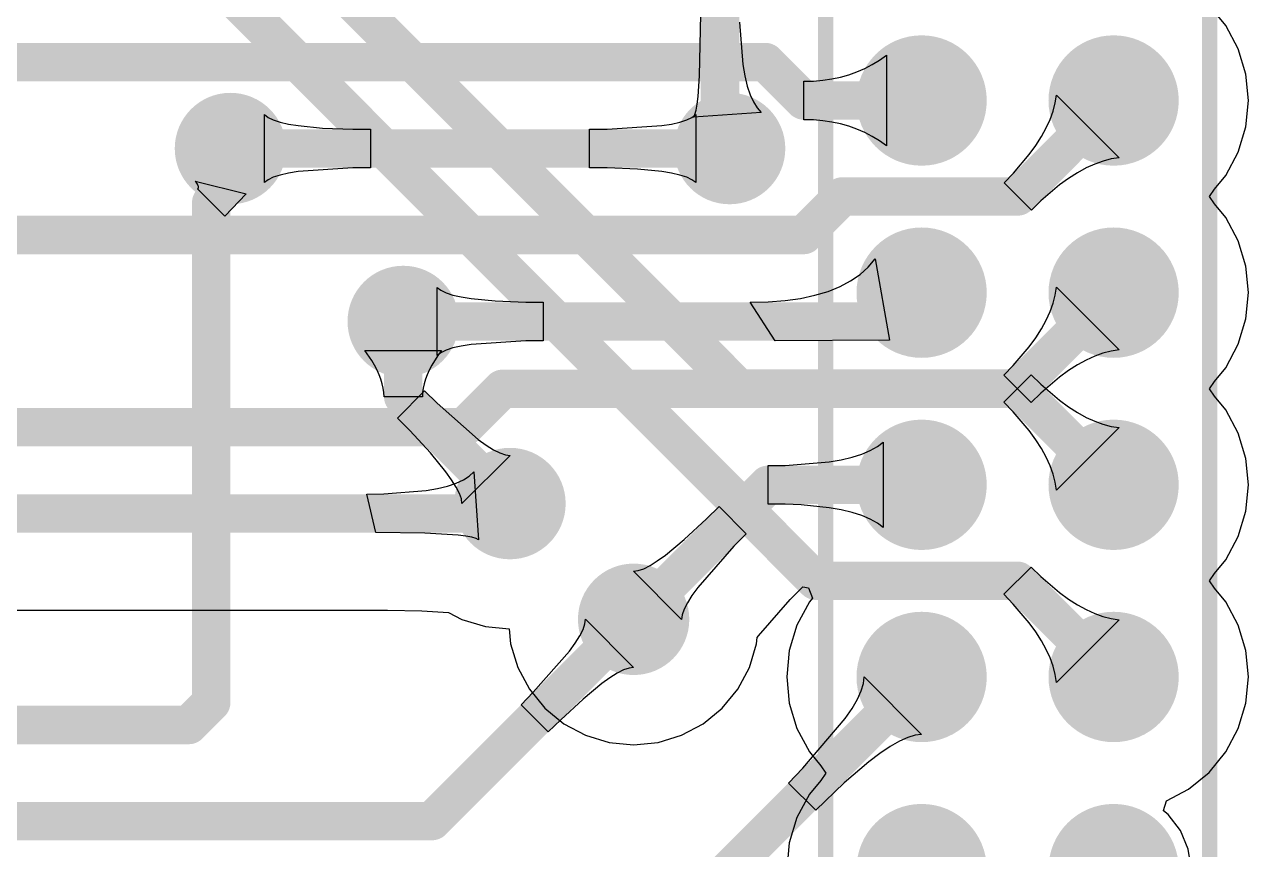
# Model space of a CAD drawing. Header units: millimetres. Extents: x 0 to 190, y 0 to 100.
# Drawn here: x 152.72 to 168.92, y 64.78 to 75.68 of the extents above; entities that cross this region are included whole.
import ezdxf

# ---------------------------------------------------------------- set-up
doc = ezdxf.new("R2010")
doc.units = ezdxf.units.MM
for name, color, linetype in [('BottomLayer', 5, 'Continuous'), ('BottomOverlay', 54, 'Continuous'), ('BottomSolder', 6, 'Continuous'), ('MultiLayer', 9, 'Continuous'), ('PadHoleLayer', 156, 'Continuous'), ('TopLayer', 1, 'Continuous'), ('TopSolder', 216, 'Continuous'), ('ViaHoleLayer', 16, 'Continuous')]:
    doc.layers.add(name, color=color, linetype=linetype)

# ---------------------------------------------------------------- blocks, each defined once
blk = doc.blocks.new('JP10_C2T_B_23')
at = {"layer": 'BottomLayer'}
h = blk.add_hatch(color=5, dxfattribs=at)
edge = h.paths.add_edge_path()
edge.add_arc((-8.889999999999999, 1.27), 0.7599984799999999, 0, 360)
h = blk.add_hatch(color=5, dxfattribs=at)
edge = h.paths.add_edge_path()
edge.add_arc((-6.35, 1.27), 0.7599984799999999, 0, 360)
h = blk.add_hatch(color=5, dxfattribs=at)
edge = h.paths.add_edge_path()
edge.add_arc((-3.81, 1.27), 0.7599984799999999, 0, 360)
h = blk.add_hatch(color=5, dxfattribs=at)
edge = h.paths.add_edge_path()
edge.add_arc((-1.27, 1.27), 0.7599984799999999, 0, 360)
h = blk.add_hatch(color=5, dxfattribs=at)
edge = h.paths.add_edge_path()
edge.add_arc((1.27, 1.27), 0.7599984799999999, 0, 360)
h = blk.add_hatch(color=5, dxfattribs=at)
edge = h.paths.add_edge_path()
edge.add_arc((-8.889999999999999, -1.27), 0.7599984799999999, 0, 360)
h = blk.add_hatch(color=5, dxfattribs=at)
edge = h.paths.add_edge_path()
edge.add_arc((-6.35, -1.27), 0.7599984799999999, 0, 360)
h = blk.add_hatch(color=5, dxfattribs=at)
edge = h.paths.add_edge_path()
edge.add_arc((-3.81, -1.27), 0.7599984799999999, 0, 360)
h = blk.add_hatch(color=5, dxfattribs=at)
edge = h.paths.add_edge_path()
edge.add_arc((-1.27, -1.27), 0.7599984799999999, 0, 360)
h = blk.add_hatch(color=5, dxfattribs=at)
edge = h.paths.add_edge_path()
edge.add_arc((1.27, -1.27), 0.7599984799999999, 0, 360)
at = {"layer": 'BottomSolder'}
h = blk.add_hatch(color=6, dxfattribs=at)
edge = h.paths.add_edge_path()
edge.add_arc((-8.889999999999999, 1.27), 0.8615984799999999, 0, 360)
h = blk.add_hatch(color=6, dxfattribs=at)
edge = h.paths.add_edge_path()
edge.add_arc((-6.35, 1.27), 0.8615984799999999, 0, 360)
h = blk.add_hatch(color=6, dxfattribs=at)
edge = h.paths.add_edge_path()
edge.add_arc((-3.81, 1.27), 0.8615984799999999, 0, 360)
h = blk.add_hatch(color=6, dxfattribs=at)
edge = h.paths.add_edge_path()
edge.add_arc((-1.27, 1.27), 0.8615984799999999, 0, 360)
h = blk.add_hatch(color=6, dxfattribs=at)
edge = h.paths.add_edge_path()
edge.add_arc((1.27, 1.27), 0.8615984799999999, 0, 360)
h = blk.add_hatch(color=6, dxfattribs=at)
edge = h.paths.add_edge_path()
edge.add_arc((-8.889999999999999, -1.27), 0.8615984799999999, 0, 360)
h = blk.add_hatch(color=6, dxfattribs=at)
edge = h.paths.add_edge_path()
edge.add_arc((-6.35, -1.27), 0.8615984799999999, 0, 360)
h = blk.add_hatch(color=6, dxfattribs=at)
edge = h.paths.add_edge_path()
edge.add_arc((-3.81, -1.27), 0.8615984799999999, 0, 360)
h = blk.add_hatch(color=6, dxfattribs=at)
edge = h.paths.add_edge_path()
edge.add_arc((-1.27, -1.27), 0.8615984799999999, 0, 360)
h = blk.add_hatch(color=6, dxfattribs=at)
edge = h.paths.add_edge_path()
edge.add_arc((1.27, -1.27), 0.8615984799999999, 0, 360)
at = {"layer": 'MultiLayer'}
h = blk.add_hatch(color=9, dxfattribs=at)
edge = h.paths.add_edge_path()
edge.add_arc((-8.889999999999999, 1.27), 0.7599984799999999, 0, 360)
h = blk.add_hatch(color=9, dxfattribs=at)
edge = h.paths.add_edge_path()
edge.add_arc((-6.35, 1.27), 0.7599984799999999, 0, 360)
h = blk.add_hatch(color=9, dxfattribs=at)
edge = h.paths.add_edge_path()
edge.add_arc((-3.81, 1.27), 0.7599984799999999, 0, 360)
h = blk.add_hatch(color=9, dxfattribs=at)
edge = h.paths.add_edge_path()
edge.add_arc((-1.27, 1.27), 0.7599984799999999, 0, 360)
h = blk.add_hatch(color=9, dxfattribs=at)
edge = h.paths.add_edge_path()
edge.add_arc((1.27, 1.27), 0.7599984799999999, 0, 360)
h = blk.add_hatch(color=9, dxfattribs=at)
edge = h.paths.add_edge_path()
edge.add_arc((-8.889999999999999, -1.27), 0.7599984799999999, 0, 360)
h = blk.add_hatch(color=9, dxfattribs=at)
edge = h.paths.add_edge_path()
edge.add_arc((-6.35, -1.27), 0.7599984799999999, 0, 360)
h = blk.add_hatch(color=9, dxfattribs=at)
edge = h.paths.add_edge_path()
edge.add_arc((-3.81, -1.27), 0.7599984799999999, 0, 360)
h = blk.add_hatch(color=9, dxfattribs=at)
edge = h.paths.add_edge_path()
edge.add_arc((-1.27, -1.27), 0.7599984799999999, 0, 360)
h = blk.add_hatch(color=9, dxfattribs=at)
edge = h.paths.add_edge_path()
edge.add_arc((1.27, -1.27), 0.7599984799999999, 0, 360)
at = {"layer": 'PadHoleLayer'}
h = blk.add_hatch(color=156, dxfattribs=at)
edge = h.paths.add_edge_path()
edge.add_arc((-8.889999999999999, 1.27), 0.50999898, 0, 360)
h = blk.add_hatch(color=156, dxfattribs=at)
edge = h.paths.add_edge_path()
edge.add_arc((-6.35, 1.27), 0.50999898, 0, 360)
h = blk.add_hatch(color=156, dxfattribs=at)
edge = h.paths.add_edge_path()
edge.add_arc((-3.81, 1.27), 0.50999898, 0, 360)
h = blk.add_hatch(color=156, dxfattribs=at)
edge = h.paths.add_edge_path()
edge.add_arc((-1.27, 1.27), 0.50999898, 0, 360)
h = blk.add_hatch(color=156, dxfattribs=at)
edge = h.paths.add_edge_path()
edge.add_arc((1.27, 1.27), 0.50999898, 0, 360)
h = blk.add_hatch(color=156, dxfattribs=at)
edge = h.paths.add_edge_path()
edge.add_arc((-8.889999999999999, -1.27), 0.50999898, 0, 360)
h = blk.add_hatch(color=156, dxfattribs=at)
edge = h.paths.add_edge_path()
edge.add_arc((-6.35, -1.27), 0.50999898, 0, 360)
h = blk.add_hatch(color=156, dxfattribs=at)
edge = h.paths.add_edge_path()
edge.add_arc((-3.81, -1.27), 0.50999898, 0, 360)
h = blk.add_hatch(color=156, dxfattribs=at)
edge = h.paths.add_edge_path()
edge.add_arc((-1.27, -1.27), 0.50999898, 0, 360)
h = blk.add_hatch(color=156, dxfattribs=at)
edge = h.paths.add_edge_path()
edge.add_arc((1.27, -1.27), 0.50999898, 0, 360)
at = {"layer": 'TopLayer'}
h = blk.add_hatch(color=1, dxfattribs=at)
edge = h.paths.add_edge_path()
edge.add_arc((-8.889999999999999, 1.27), 0.7599984799999999, 0, 360)
h = blk.add_hatch(color=1, dxfattribs=at)
edge = h.paths.add_edge_path()
edge.add_arc((-6.35, 1.27), 0.7599984799999999, 0, 360)
h = blk.add_hatch(color=1, dxfattribs=at)
edge = h.paths.add_edge_path()
edge.add_arc((-3.81, 1.27), 0.7599984799999999, 0, 360)
h = blk.add_hatch(color=1, dxfattribs=at)
edge = h.paths.add_edge_path()
edge.add_arc((-1.27, 1.27), 0.7599984799999999, 0, 360)
h = blk.add_hatch(color=1, dxfattribs=at)
edge = h.paths.add_edge_path()
edge.add_arc((1.27, 1.27), 0.7599984799999999, 0, 360)
h = blk.add_hatch(color=1, dxfattribs=at)
edge = h.paths.add_edge_path()
edge.add_arc((-8.889999999999999, -1.27), 0.7599984799999999, 0, 360)
h = blk.add_hatch(color=1, dxfattribs=at)
edge = h.paths.add_edge_path()
edge.add_arc((-6.35, -1.27), 0.7599984799999999, 0, 360)
h = blk.add_hatch(color=1, dxfattribs=at)
edge = h.paths.add_edge_path()
edge.add_arc((-3.81, -1.27), 0.7599984799999999, 0, 360)
h = blk.add_hatch(color=1, dxfattribs=at)
edge = h.paths.add_edge_path()
edge.add_arc((-1.27, -1.27), 0.7599984799999999, 0, 360)
h = blk.add_hatch(color=1, dxfattribs=at)
edge = h.paths.add_edge_path()
edge.add_arc((1.27, -1.27), 0.7599984799999999, 0, 360)
at = {"layer": 'TopSolder'}
h = blk.add_hatch(color=216, dxfattribs=at)
edge = h.paths.add_edge_path()
edge.add_arc((-8.889999999999999, 1.27), 0.8615984799999999, 0, 360)
h = blk.add_hatch(color=216, dxfattribs=at)
edge = h.paths.add_edge_path()
edge.add_arc((-6.35, 1.27), 0.8615984799999999, 0, 360)
h = blk.add_hatch(color=216, dxfattribs=at)
edge = h.paths.add_edge_path()
edge.add_arc((-3.81, 1.27), 0.8615984799999999, 0, 360)
h = blk.add_hatch(color=216, dxfattribs=at)
edge = h.paths.add_edge_path()
edge.add_arc((-1.27, 1.27), 0.8615984799999999, 0, 360)
h = blk.add_hatch(color=216, dxfattribs=at)
edge = h.paths.add_edge_path()
edge.add_arc((1.27, 1.27), 0.8615984799999999, 0, 360)
h = blk.add_hatch(color=216, dxfattribs=at)
edge = h.paths.add_edge_path()
edge.add_arc((-8.889999999999999, -1.27), 0.8615984799999999, 0, 360)
h = blk.add_hatch(color=216, dxfattribs=at)
edge = h.paths.add_edge_path()
edge.add_arc((-6.35, -1.27), 0.8615984799999999, 0, 360)
h = blk.add_hatch(color=216, dxfattribs=at)
edge = h.paths.add_edge_path()
edge.add_arc((-3.81, -1.27), 0.8615984799999999, 0, 360)
h = blk.add_hatch(color=216, dxfattribs=at)
edge = h.paths.add_edge_path()
edge.add_arc((-1.27, -1.27), 0.8615984799999999, 0, 360)
h = blk.add_hatch(color=216, dxfattribs=at)
edge = h.paths.add_edge_path()
edge.add_arc((1.27, -1.27), 0.8615984799999999, 0, 360)
at = {"layer": 'BottomOverlay', "const_width": 0.1999996}
for points in [[(-12.94985472, 2.54), (12.95017984, 2.54)], [(-12.94985472, -2.54), (12.95017984, -2.54)]]:
    blk.add_lwpolyline(points, dxfattribs=at)

msp = doc.modelspace()

# ---------------------------------------------------------------- hatches: boundary and pattern name
at = {"layer": 'BottomLayer'}
h = msp.add_hatch(color=5, dxfattribs=at)
edge = h.paths.add_edge_path()
edge.add_arc((155.448, 74.041), 0.635, 0, 360)
h = msp.add_hatch(color=5, dxfattribs=at)
edge = h.paths.add_edge_path()
edge.add_arc((162.052, 74.041), 0.635, 0, 360)
h = msp.add_hatch(color=5, dxfattribs=at)
edge = h.paths.add_edge_path()
edge.add_arc((157.734, 71.755), 0.635, 0, 360)
h = msp.add_hatch(color=5, dxfattribs=at)
edge = h.paths.add_edge_path()
edge.add_arc((159.14630096, 69.34808075999999), 0.635, 0, 360)
h = msp.add_hatch(color=5, dxfattribs=at)
edge = h.paths.add_edge_path()
edge.add_arc((160.782, 67.818), 0.635, 0, 360)
at = {"layer": 'BottomSolder'}
h = msp.add_hatch(color=6, dxfattribs=at)
edge = h.paths.add_edge_path()
edge.add_arc((155.448, 74.041), 0.7366, 0, 360)
h = msp.add_hatch(color=6, dxfattribs=at)
edge = h.paths.add_edge_path()
edge.add_arc((162.052, 74.041), 0.7366, 0, 360)
h = msp.add_hatch(color=6, dxfattribs=at)
edge = h.paths.add_edge_path()
edge.add_arc((157.734, 71.755), 0.7366, 0, 360)
h = msp.add_hatch(color=6, dxfattribs=at)
edge = h.paths.add_edge_path()
edge.add_arc((159.14630096, 69.34808075999999), 0.7366, 0, 360)
h = msp.add_hatch(color=6, dxfattribs=at)
edge = h.paths.add_edge_path()
edge.add_arc((160.782, 67.818), 0.7366, 0, 360)
at = {"layer": 'TopLayer'}
h = msp.add_hatch(color=1, dxfattribs=at)
edge = h.paths.add_edge_path()
edge.add_arc((155.448, 74.041), 0.635, 0, 360)
h = msp.add_hatch(color=1, dxfattribs=at)
edge = h.paths.add_edge_path()
edge.add_arc((162.052, 74.041), 0.635, 0, 360)
h = msp.add_hatch(color=1, dxfattribs=at)
edge = h.paths.add_edge_path()
edge.add_arc((157.734, 71.755), 0.635, 0, 360)
h = msp.add_hatch(color=1, dxfattribs=at)
edge = h.paths.add_edge_path()
edge.add_arc((159.14630096, 69.34808075999999), 0.635, 0, 360)
h = msp.add_hatch(color=1, dxfattribs=at)
edge = h.paths.add_edge_path()
edge.add_arc((160.782, 67.818), 0.635, 0, 360)
at = {"layer": 'TopSolder'}
h = msp.add_hatch(color=216, dxfattribs=at)
edge = h.paths.add_edge_path()
edge.add_arc((155.448, 74.041), 0.7366, 0, 360)
h = msp.add_hatch(color=216, dxfattribs=at)
edge = h.paths.add_edge_path()
edge.add_arc((162.052, 74.041), 0.7366, 0, 360)
h = msp.add_hatch(color=216, dxfattribs=at)
edge = h.paths.add_edge_path()
edge.add_arc((157.734, 71.755), 0.7366, 0, 360)
h = msp.add_hatch(color=216, dxfattribs=at)
edge = h.paths.add_edge_path()
edge.add_arc((159.14630096, 69.34808075999999), 0.7366, 0, 360)
h = msp.add_hatch(color=216, dxfattribs=at)
edge = h.paths.add_edge_path()
edge.add_arc((160.782, 67.818), 0.7366, 0, 360)
at = {"layer": 'ViaHoleLayer'}
h = msp.add_hatch(color=16, dxfattribs=at)
edge = h.paths.add_edge_path()
edge.add_arc((155.448, 74.041), 0.3556, 0, 360)
h = msp.add_hatch(color=16, dxfattribs=at)
edge = h.paths.add_edge_path()
edge.add_arc((162.052, 74.041), 0.3556, 0, 360)
h = msp.add_hatch(color=16, dxfattribs=at)
edge = h.paths.add_edge_path()
edge.add_arc((157.734, 71.755), 0.3556, 0, 360)
h = msp.add_hatch(color=16, dxfattribs=at)
edge = h.paths.add_edge_path()
edge.add_arc((159.14630096, 69.34808075999999), 0.3556, 0, 360)
h = msp.add_hatch(color=16, dxfattribs=at)
edge = h.paths.add_edge_path()
edge.add_arc((160.782, 67.818), 0.3556, 0, 360)

# ---------------------------------------------------------------- linework, layer by layer
at = {"layer": 'BottomLayer'}
for p, q in [((161.65526978, 75.00195566000001), (161.671, 75.81899999999999)), ((168.61583244, 75.66746613999999), (168.46651854, 75.84940634)), ((162.18192354, 75.71053692), (162.22577918, 75.15077172)), ((168.78074702, 75.35893234), (168.61583244, 75.66746613999999)), ((168.8823013, 75.02415525999999), (168.78074702, 75.35893234)), ((162.22577918, 75.15077172), (162.25209104, 75.00022592)), ((161.6356051, 74.72965495999999), (161.65526978, 75.00195566000001)), ((162.25209104, 75.00022592), (162.28424998, 74.86770142)), ((168.9165913, 74.67599999999999), (168.8823013, 75.02415525999999)), ((162.28424998, 74.86770142), (162.32225854, 74.75319822)), ((161.62282128, 74.62756219999999), (161.6356051, 74.72965495999999)), ((162.32225854, 74.75319822), (162.36611164, 74.65671886)), ((162.36611164, 74.65671886), (162.41581436, 74.5782608)), ((168.8823013, 74.32784474), (168.9165913, 74.67599999999999)), ((162.47136162, 74.51782404), (161.57267914, 74.45750412)), ((161.57267914, 74.45750412), (161.5913583, 74.49148677999999)), ((161.5913583, 74.49148677999999), (161.60807404, 74.54817196)), ((161.60807404, 74.54817196), (161.62282128, 74.62756219999999)), ((162.41581436, 74.5782608), (162.47136162, 74.51782404)), ((168.78074702, 73.99306766), (168.8823013, 74.32784474)), ((168.61583244, 73.68453386), (168.78074702, 73.99306766)), ((168.46651854, 73.50259365999999), (168.61583244, 73.68453386)), ((154.99261102, 73.59739916), (154.98027424, 73.61151394)), ((154.98027424, 73.61151394), (155.65573136, 73.44094023999999)), ((155.0029666, 73.58408448), (154.99261102, 73.59739916)), ((155.0113359, 73.57157244), (155.0029666, 73.58408448)), ((155.017724, 73.5598605), (155.0113359, 73.57157244)), ((155.02212836, 73.54894866), (155.017724, 73.5598605)), ((155.0199084, 73.51331499999999), (155.023439, 73.52102135999999)), ((155.02454644, 73.53883945999999), (155.02212836, 73.54894866)), ((155.023439, 73.52102135999999), (155.02498332, 73.52953036)), ((155.02498332, 73.52953036), (155.02454644, 73.53883945999999)), ((155.01439406, 73.50641128), (155.0199084, 73.51331499999999)), ((155.37360594, 73.1471994), (155.01439406, 73.50641128)), ((155.65573136, 73.44094023999999), (155.37360594, 73.1471994)), ((168.39951842, 73.406), (168.46651854, 73.50259365999999)), ((168.46651854, 73.30940634), (168.39951842, 73.406)), ((168.61583244, 73.12746614), (168.46651854, 73.30940634)), ((168.78074702, 72.81893234), (168.61583244, 73.12746614)), ((168.8823013, 72.48415526), (168.78074702, 72.81893234)), ((168.9165913, 72.136), (168.8823013, 72.48415526)), ((168.8823013, 71.78784474), (168.9165913, 72.136)), ((168.78074702, 71.45306766), (168.8823013, 71.78784474)), ((168.61583244, 71.14453386), (168.78074702, 71.45306766)), ((157.31779306, 71.24093701999999), (157.22655118, 71.37326594)), ((157.22655118, 71.37326594), (158.24144882, 71.37326594)), ((158.19329296, 71.30649188), (158.11219076, 71.17660136)), ((158.24144882, 71.37326594), (158.19329296, 71.30649188)), ((157.35580924, 71.17660136), (157.31779306, 71.24093701999999)), ((157.38875812, 71.11348489999999), (157.35580924, 71.17660136)), ((157.41663716, 71.05158764000001), (157.38875812, 71.11348489999999)), ((158.07924188, 71.11348489999999), (158.05136284, 71.05158764000001)), ((158.11219076, 71.17660136), (158.07924188, 71.11348489999999)), ((168.46651854, 70.96259366), (168.61583244, 71.14453386)), ((157.4394489, 70.99090958), (157.41663716, 71.05158764000001)), ((157.4571908, 70.93144818), (157.4394489, 70.99090958)), ((157.46986286, 70.87320851999999), (157.4571908, 70.93144818)), ((158.0108092, 70.93144818), (157.99813714, 70.87320851999999)), ((158.0285511, 70.99090958), (158.0108092, 70.93144818)), ((158.05136284, 71.05158764000001), (158.0285511, 70.99090958)), ((165.68039508, 70.68839304), (166.03960696, 71.04760492)), ((166.03960696, 71.04760492), (166.1675112, 70.92438952)), ((168.39951842, 70.866), (168.46651854, 70.96259366)), ((157.47746508, 70.81618551999999), (157.46986286, 70.87320851999999)), ((157.48, 70.76038172), (157.47746508, 70.81618551999999)), ((157.65714214, 70.4780277), (158.01635402, 70.83723957999999)), ((157.99053492, 70.81618551999999), (157.988, 70.76038172)), ((157.99813714, 70.87320851999999), (157.99053492, 70.81618551999999)), ((158.01635402, 70.83723957999999), (158.18137528, 70.67497929999999)), ((166.1675112, 70.92438952), (166.4156565, 70.71376764)), ((168.46651854, 70.76940633999999), (168.39951842, 70.866)), ((168.61583244, 70.58746614), (168.46651854, 70.76940633999999)), ((157.988, 70.76038172), (157.48, 70.76038172)), ((158.18137528, 70.67497929999999), (158.72593096, 70.19670492)), ((165.80361048, 70.5604888), (165.68039508, 70.68839304)), ((166.4156565, 70.71376764), (166.53589502, 70.62636369999998)), ((166.53589502, 70.62636369999998), (166.6535783, 70.55089522)), ((157.81940242, 70.31300644), (157.65714214, 70.4780277)), ((166.01423236, 70.3123435), (165.80361048, 70.5604888)), ((166.6535783, 70.55089522), (166.76870634, 70.48736473999999)), ((166.76870634, 70.48736473999999), (166.8812766, 70.43577226)), ((168.78074702, 70.27893234), (168.61583244, 70.58746614)), ((158.09269118, 70.01762221999999), (157.81940242, 70.31300644)), ((166.1016363, 70.19210498), (166.01423236, 70.3123435)), ((167.2036534, 70.3526152), (166.3753848, 69.52434659999999)), ((166.8812766, 70.43577226), (166.99129162, 70.39611524)), ((166.99129162, 70.39611524), (167.09874886, 70.36839622)), ((167.09874886, 70.36839622), (167.2036534, 70.3526152)), ((168.8823013, 69.94415526), (168.78074702, 70.27893234)), ((158.72593096, 70.19670492), (158.83319008, 70.11982927999999)), ((158.83319008, 70.11982927999999), (158.92889474, 70.06002752)), ((166.17710478, 70.0744217), (166.1016363, 70.19210498)), ((158.2976768, 69.76845076), (158.09269118, 70.01762221999999)), ((159.1466972, 69.98308075999999), (158.51130096, 69.34768452)), ((158.92889474, 70.06002752), (159.01304748, 70.01730218)), ((159.01304748, 70.01730218), (159.0856483, 69.99165325999999)), ((159.0856483, 69.99165325999999), (159.1466972, 69.98308075999999)), ((166.24063526, 69.95929366), (166.17710478, 70.0744217)), ((166.29222774, 69.8467234), (166.24063526, 69.95929366)), ((166.33188476, 69.73670838), (166.29222774, 69.8467234)), ((168.9165913, 69.596), (168.8823013, 69.94415526)), ((158.37455244, 69.66119164), (158.2976768, 69.76845076)), ((158.4343542, 69.56548697999999), (158.37455244, 69.66119164)), ((166.35960378, 69.62925114), (166.33188476, 69.73670838)), ((158.47707954, 69.48133424), (158.4343542, 69.56548697999999)), ((158.50272846, 69.40873341999999), (158.47707954, 69.48133424)), ((166.3753848, 69.52434659999999), (166.35960378, 69.62925114)), ((168.8823013, 69.24784473999999), (168.9165913, 69.596)), ((158.51130096, 69.34768452), (158.50272846, 69.40873341999999)), ((168.78074702, 68.91306766), (168.8823013, 69.24784473999999)), ((168.61583244, 68.60453385999999), (168.78074702, 68.91306766)), ((165.68039508, 68.14839303999999), (166.03960696, 68.50760491999999)), ((166.03960696, 68.50760491999999), (166.1675112, 68.38438952)), ((168.46651854, 68.42259366), (168.61583244, 68.60453385999999)), ((166.1675112, 68.38438952), (166.4156565, 68.17376764)), ((168.39951842, 68.326), (168.46651854, 68.42259366)), ((166.4156565, 68.17376764), (166.53589502, 68.0863637)), ((168.46651854, 68.22940634), (168.39951842, 68.326)), ((168.61583244, 68.04746614), (168.46651854, 68.22940634)), ((165.80361048, 68.0204888), (165.68039508, 68.14839303999999)), ((166.01423236, 67.77234349999999), (165.80361048, 68.0204888)), ((166.53589502, 68.0863637), (166.6535783, 68.01089522)), ((168.78074702, 67.73893233999999), (168.61583244, 68.04746614)), ((166.6535783, 68.01089522), (166.76870634, 67.94736474)), ((166.76870634, 67.94736474), (166.8812766, 67.89577226)), ((166.8812766, 67.89577226), (166.99129162, 67.85611524)), ((166.99129162, 67.85611524), (167.09874886, 67.82839622)), ((160.11277858, 67.68474652), (160.1384275, 67.75734734)), ((160.1384275, 67.75734734), (160.147, 67.81839624)), ((160.147, 67.81839624), (160.78239624, 67.18299999999999)), ((166.1016363, 67.65210498), (166.01423236, 67.77234349999999)), ((167.2036534, 67.8126152), (166.3753848, 66.9843466)), ((167.09874886, 67.82839622), (167.2036534, 67.8126152)), ((168.8823013, 67.40415526), (168.78074702, 67.73893233999999)), ((160.01025148, 67.50488911999999), (160.07005324, 67.60059378)), ((160.07005324, 67.60059378), (160.11277858, 67.68474652)), ((166.17710478, 67.5344217), (166.1016363, 67.65210498)), ((166.24063526, 67.41929366), (166.17710478, 67.5344217)), ((159.45510146, 66.85307432), (159.93337584, 67.39762999999999)), ((159.93337584, 67.39762999999999), (160.01025148, 67.50488911999999)), ((166.29222774, 67.3067234), (166.24063526, 67.41929366)), ((168.9165913, 67.056), (168.8823013, 67.40415526)), ((166.33188476, 67.19670838), (166.29222774, 67.3067234)), ((160.46888912, 67.04625148), (160.36163, 66.96937584)), ((160.56459378, 67.10605324), (160.46888912, 67.04625148)), ((160.64874652, 67.14877858), (160.56459378, 67.10605324)), ((160.72134734, 67.1744275), (160.64874652, 67.14877858)), ((160.78239624, 67.18299999999999), (160.72134734, 67.1744275)), ((163.82194566, 66.97018102), (163.83199898, 67.05647498)), ((163.83199898, 67.05647498), (164.59247498, 66.29599898)), ((166.35960378, 67.08925114), (166.33188476, 67.19670838)), ((166.3753848, 66.9843466), (166.35960378, 67.08925114)), ((168.8823013, 66.70784474), (168.9165913, 67.056)), ((160.36163, 66.96937584), (160.11245854, 66.76439022)), ((163.79188476, 66.87190333999999), (163.82194566, 66.97018102)), ((159.29284118, 66.68805306), (159.45510146, 66.85307432)), ((160.11245854, 66.76439022), (159.81707432, 66.49110146)), ((163.67173514, 66.63939936), (163.74181374, 66.76164194)), ((163.74181374, 66.76164194), (163.79188476, 66.87190333999999)), ((159.65205306, 66.32884118), (159.29284118, 66.68805306)), ((163.58164896, 66.50517305999999), (163.67173514, 66.63939936)), ((168.78074702, 66.37306765999999), (168.8823013, 66.70784474)), ((159.81707432, 66.49110146), (159.65205306, 66.32884118)), ((163.02122082, 65.84844335999999), (163.58164896, 66.50517305999999)), ((164.40790334, 66.25588476), (164.29764194, 66.20581374)), ((164.50618102, 66.28594566), (164.40790334, 66.25588476)), ((164.59247498, 66.29599898), (164.50618102, 66.28594566)), ((168.61583244, 66.06453386), (168.78074702, 66.37306765999999)), ((164.17539936, 66.13573514), (164.04117306, 66.04564896)), ((164.29764194, 66.20581374), (164.17539936, 66.13573514)), ((163.89496558, 65.93555266), (163.56659946, 65.65533986)), ((164.04117306, 66.04564896), (163.89496558, 65.93555266)), ((168.3938974, 65.7941026), (168.61583244, 66.06453386)), ((162.8310942, 65.65430354), (163.02122082, 65.84844335999999)), ((168.12346614, 65.57216756), (168.3938974, 65.7941026)), ((163.19030354, 65.29509420000001), (162.8310942, 65.65430354)), ((163.56659946, 65.65533986), (163.19030354, 65.29509420000001)), ((167.832532, 65.41666113999999), (168.12346614, 65.57216756)), ((167.79303246, 65.28688746), (167.79366492, 65.2903698)), ((167.85519134, 65.23919134), (167.79303246, 65.28688746)), ((167.79366492, 65.2903698), (167.832532, 65.41666113999999)), ((168.01772594, 65.02737312), (167.85519134, 65.23919134)), ((168.11989998, 64.7807061), (168.01772594, 65.02737312)), ((168.13802796, 64.643), (168.11989998, 64.7807061))]:
    msp.add_line(p, q, dxfattribs=at)
at = {"layer": 'BottomLayer', "const_width": 0.508}
for points in [[(148.97100254, 84.074), (162.17700356, 70.86799898)], [(148.7290015, 82.79200104), (163.19300356, 68.32799897999999)], [(161.925, 74.16799999999999), (161.925, 77.089)], [(161.925, 74.16799999999999), (162.052, 74.041)], [(155.448, 73.58080534), (155.448, 74.041)], [(155.194, 73.32680533999999), (155.448, 73.58080534)], [(155.194, 66.71858132), (155.194, 73.32680533999999)], [(157.734, 70.76038172), (157.734, 71.755)], [(162.17700356, 70.86799898), (165.86000102, 70.86799898)], [(165.86000102, 70.86799898), (167.132, 69.596)], [(157.734, 70.76038172), (159.14630096, 69.34808075999999)], [(163.19300356, 68.32799897999999), (165.86000102, 68.32799897999999)], [(165.86000102, 68.32799897999999), (167.132, 67.056)], [(158.115, 65.151), (160.782, 67.818)], [(161.29, 63.75399999999999), (164.592, 67.056)], [(154.89641868, 66.421), (155.194, 66.71858132)], [(127.68073778, 66.421), (154.89641868, 66.421)], [(127.889, 65.151), (158.115, 65.151)]]:
    msp.add_lwpolyline(points, dxfattribs=at)
at = {"layer": 'BottomLayer', "const_width": 0.254}
for points in [[(161.798, 74.16799999999999, 1), (162.052, 74.16799999999999, 1)], [(161.798, 74.16799999999999, 1), (162.052, 74.16799999999999, 1)], [(155.321, 74.041, 1), (155.575, 74.041, 1)], [(161.925, 74.041, 1), (162.179, 74.041, 1)], [(155.321, 73.58080534, 1), (155.575, 73.58080534, 1)], [(155.321, 73.58080534, 1), (155.575, 73.58080534, 1)], [(155.067, 73.32680533999999, 1), (155.321, 73.32680533999999, 1)], [(155.067, 73.32680533999999, 1), (155.321, 73.32680533999999, 1)], [(157.607, 71.755, 1), (157.861, 71.755, 1)], [(162.05000356, 70.86799898, 1), (162.30400356, 70.86799898, 1)], [(162.05000356, 70.86799898, 1), (162.30400356, 70.86799898, 1)], [(165.73300102, 70.86799898, 1), (165.98700102, 70.86799898, 1)], [(165.73300102, 70.86799898, 1), (165.98700102, 70.86799898, 1)], [(157.607, 70.76038172, 1), (157.861, 70.76038172, 1)], [(157.607, 70.76038172, 1), (157.861, 70.76038172, 1)], [(167.005, 69.596, 1), (167.259, 69.596, 1)], [(159.01930096, 69.34808075999999, 1), (159.27330096, 69.34808075999999, 1)], [(163.06600356, 68.32799897999999, 1), (163.32000356, 68.32799897999999, 1)], [(163.06600356, 68.32799897999999, 1), (163.32000356, 68.32799897999999, 1)], [(165.73300102, 68.32799897999999, 1), (165.98700102, 68.32799897999999, 1)], [(165.73300102, 68.32799897999999, 1), (165.98700102, 68.32799897999999, 1)], [(160.655, 67.818, 1), (160.909, 67.818, 1)], [(164.465, 67.056, 1), (164.719, 67.056, 1)], [(167.005, 67.056, 1), (167.259, 67.056, 1)], [(155.067, 66.71858132, 1), (155.321, 66.71858132, 1)], [(155.067, 66.71858132, 1), (155.321, 66.71858132, 1)], [(154.76941868, 66.421, 1), (155.02341868, 66.421, 1)], [(154.76941868, 66.421, 1), (155.02341868, 66.421, 1)], [(157.988, 65.151, 1), (158.242, 65.151, 1)], [(157.988, 65.151, 1), (158.242, 65.151, 1)]]:
    msp.add_lwpolyline(points, format="xyb", close=True, dxfattribs=at)
at = {"layer": 'TopLayer'}
for p, q in [((168.61583244, 75.66746613999999), (168.46651854, 75.84940634)), ((168.78074702, 75.35893234), (168.61583244, 75.66746613999999)), ((168.8823013, 75.02415525999999), (168.78074702, 75.35893234)), ((163.8402235, 75.09978122), (163.9395248, 75.15175724)), ((163.9395248, 75.15175724), (164.03483576, 75.21065983999999)), ((164.03483576, 75.21065983999999), (164.12616146, 75.2764941)), ((164.12616146, 75.2764941), (164.12616146, 74.0755059)), ((163.40313776, 74.96118358), (163.51839026, 74.98543803999999)), ((163.51839026, 74.98543803999999), (163.6296575, 75.01662415999999)), ((163.6296575, 75.01662415999999), (163.7369344, 75.05473685999999)), ((163.7369344, 75.05473685999999), (163.8402235, 75.09978122)), ((168.9165913, 74.67599999999999), (168.8823013, 75.02415525999999)), ((163.03344584, 74.93), (163.16066428, 74.93346455999999)), ((163.03344584, 74.422), (163.03344584, 74.93)), ((163.16066428, 74.93346455999999), (163.28389492, 74.94386078)), ((163.28389492, 74.94386078), (163.40313776, 74.96118358)), ((166.35960378, 74.64323399999999), (166.3754483, 74.74831379999999)), ((166.3754483, 74.74831379999999), (167.2043138, 73.9194483)), ((168.8823013, 74.32784474), (168.9165913, 74.67599999999999)), ((155.89673418, 73.59170702), (155.89673418, 74.49029297999999)), ((155.89673418, 74.49029297999999), (155.94596192, 74.45318612)), ((161.55403808, 74.45318612), (161.60326582, 74.49029297999999)), ((161.60326582, 74.49029297999999), (161.60326582, 73.59170702)), ((166.29240554, 74.42574649999999), (166.33192286, 74.53571072)), ((166.33192286, 74.53571072), (166.35960378, 74.64323399999999)), ((155.94596192, 74.45318612), (156.015436, 74.41998577999999)), ((156.015436, 74.41998577999999), (156.10515134, 74.39069196)), ((156.10515134, 74.39069196), (156.21511048, 74.36530465999999)), ((156.21511048, 74.36530465999999), (156.34531342, 74.34382387999999)), ((156.34531342, 74.34382387999999), (156.66645324, 74.3125768)), ((160.43143428, 74.29695326), (161.15468658, 74.34382387999999)), ((161.15468658, 74.34382387999999), (161.28488952, 74.36530465999999)), ((161.28488952, 74.36530465999999), (161.39484866, 74.39069196)), ((161.39484866, 74.39069196), (161.484564, 74.41998577999999)), ((161.484564, 74.41998577999999), (161.55403808, 74.45318612)), ((163.16066428, 74.41853544), (163.03344584, 74.422)), ((163.28389492, 74.40813922), (163.16066428, 74.41853544)), ((163.40313776, 74.39081642), (163.28389492, 74.40813922)), ((163.51839026, 74.36656196), (163.40313776, 74.39081642)), ((163.6296575, 74.33537584), (163.51839026, 74.36656196)), ((163.7369344, 74.29726314), (163.6296575, 74.33537584)), ((166.24105436, 74.31334134000001), (166.29240554, 74.42574649999999)), ((168.78074702, 73.99306766), (168.8823013, 74.32784474)), ((156.66645324, 74.3125768), (157.06856572, 74.29695326)), ((157.06856572, 74.29695326), (157.29998766, 74.29499999999999)), ((157.29998766, 74.29499999999999), (157.29998766, 73.78699999999999)), ((160.20001234, 74.29499999999999), (160.43143428, 74.29695326)), ((160.20001234, 73.78699999999999), (160.20001234, 74.29499999999999)), ((163.8402235, 74.25221877999999), (163.7369344, 74.29726314)), ((163.9395248, 74.20024276), (163.8402235, 74.25221877999999)), ((164.03483576, 74.14134016), (163.9395248, 74.20024276)), ((166.1028428, 74.08119803999999), (166.17786678, 74.19849015999999)), ((166.17786678, 74.19849015999999), (166.24105436, 74.31334134000001)), ((164.12616146, 74.0755059), (164.03483576, 74.14134016)), ((166.01598496, 73.96146243999999), (166.1028428, 74.08119803999999)), ((165.80676008, 73.71466588), (166.01598496, 73.96146243999999)), ((166.99171072, 73.87592285999999), (166.8817465, 73.83640554)), ((167.099234, 73.90360378), (166.99171072, 73.87592285999999)), ((167.2043138, 73.9194483), (167.099234, 73.90360378)), ((168.61583244, 73.68453386), (168.78074702, 73.99306766)), ((156.10515134, 73.69130804), (156.015436, 73.66201421999999)), ((156.21511048, 73.71669534), (156.10515134, 73.69130804)), ((156.34531342, 73.73817612), (156.21511048, 73.71669534)), ((157.06856572, 73.78504674), (156.34531342, 73.73817612)), ((157.29998766, 73.78699999999999), (157.06856572, 73.78504674)), ((160.43143428, 73.78504674), (160.20001234, 73.78699999999999)), ((160.83354676, 73.76942319999999), (160.43143428, 73.78504674)), ((161.15468658, 73.73817612), (160.83354676, 73.76942319999999)), ((161.28488952, 73.71669534), (161.15468658, 73.73817612)), ((161.39484866, 73.69130804), (161.28488952, 73.71669534)), ((161.484564, 73.66201421999999), (161.39484866, 73.69130804)), ((165.68439304, 73.58760492), (165.80676008, 73.71466588)), ((166.65449016, 73.72186677999998), (166.53719804, 73.64684279999999)), ((166.76934134, 73.78505435999999), (166.65449016, 73.72186677999998)), ((166.8817465, 73.83640554), (166.76934134, 73.78505435999999)), ((168.46651854, 73.50259365999999), (168.61583244, 73.68453386)), ((155.94596192, 73.62881388), (155.89673418, 73.59170702)), ((156.015436, 73.66201421999999), (155.94596192, 73.62881388)), ((161.55403808, 73.62881388), (161.484564, 73.66201421999999)), ((161.60326582, 73.59170702), (161.55403808, 73.62881388)), ((166.04360492, 73.22839304), (165.68439304, 73.58760492)), ((166.41746244, 73.55998496), (166.17066588, 73.35076008)), ((166.53719804, 73.64684279999999), (166.41746244, 73.55998496)), ((168.39951842, 73.406), (168.46651854, 73.50259365999999)), ((168.46651854, 73.30940634), (168.39951842, 73.406)), ((166.17066588, 73.35076008), (166.04360492, 73.22839304)), ((168.61583244, 73.12746614), (168.46651854, 73.30940634)), ((168.78074702, 72.81893234), (168.61583244, 73.12746614)), ((168.8823013, 72.48415526), (168.78074702, 72.81893234)), ((163.88561076, 72.47380476), (163.9772311, 72.58283171999999)), ((163.9772311, 72.58283171999999), (164.16546542, 71.50697916)), ((163.77758456, 72.37625351999999), (163.88561076, 72.47380476)), ((168.9165913, 72.136), (168.8823013, 72.48415526)), ((163.51230696, 72.21558074000001), (163.65314996, 72.290178)), ((163.65314996, 72.290178), (163.77758456, 72.37625351999999)), ((158.18273418, 71.30570701999999), (158.18273418, 72.20429297999999)), ((158.18273418, 72.20429297999999), (158.23196192, 72.16718612)), ((158.23196192, 72.16718612), (158.301436, 72.13398577999999)), ((158.301436, 72.13398577999999), (158.39115134, 72.10469196)), ((158.39115134, 72.10469196), (158.50111048, 72.07930465999999)), ((158.50111048, 72.07930465999999), (158.63131342, 72.05782388)), ((162.78485858, 72.03195398), (162.99133264, 72.06064581999999)), ((162.99133264, 72.06064581999999), (163.1813983, 72.10081337999999)), ((163.1813983, 72.10081337999999), (163.35505556, 72.1524592)), ((163.35505556, 72.1524592), (163.51230696, 72.21558074000001)), ((166.33188476, 71.99529161999999), (166.35960378, 72.10274885999999)), ((166.35960378, 72.10274885999999), (166.3753848, 72.2076534)), ((166.3753848, 72.2076534), (167.2036534, 71.3793848)), ((168.8823013, 71.78784474), (168.9165913, 72.136)), ((158.63131342, 72.05782388), (158.95245324, 72.02657679999999)), ((158.95245324, 72.02657679999999), (159.35456572, 72.01095326)), ((159.35456572, 72.01095326), (159.58598766, 72.009)), ((159.58598766, 72.009), (159.58598766, 71.50099999999999)), ((162.3226878, 72.009), (162.56197612, 72.01473786)), ((162.65441942, 71.50099999999999), (162.3226878, 72.009)), ((162.56197612, 72.01473786), (162.78485858, 72.03195398)), ((166.29222774, 71.8852766), (166.33188476, 71.99529161999999)), ((166.17710478, 71.6575783), (166.24063526, 71.77270634)), ((166.24063526, 71.77270634), (166.29222774, 71.8852766)), ((168.78074702, 71.45306766), (168.8823013, 71.78784474)), ((166.1016363, 71.53989501999999), (166.17710478, 71.6575783)), ((158.50111048, 71.43069534), (158.39115134, 71.40530804)), ((158.63131342, 71.45217611999999), (158.50111048, 71.43069534)), ((159.35456572, 71.49904674), (158.63131342, 71.45217611999999)), ((159.58598766, 71.50099999999999), (159.35456572, 71.49904674)), ((164.16546542, 71.50697916), (162.65441942, 71.50099999999999)), ((165.80361048, 71.1715112), (166.01423236, 71.41965649999999)), ((166.01423236, 71.41965649999999), (166.1016363, 71.53989501999999)), ((168.61583244, 71.14453386), (168.78074702, 71.45306766)), ((158.23196192, 71.34281388), (158.18273418, 71.30570701999999)), ((158.301436, 71.37601421999999), (158.23196192, 71.34281388)), ((158.39115134, 71.40530804), (158.301436, 71.37601421999999)), ((166.8812766, 71.29622773999999), (166.76870634, 71.24463526)), ((166.99129162, 71.33588476), (166.8812766, 71.29622773999999)), ((167.09874886, 71.36360378), (166.99129162, 71.33588476)), ((167.2036534, 71.3793848), (167.09874886, 71.36360378)), ((165.68039508, 71.04360696), (165.80361048, 71.1715112)), ((166.53589502, 71.10563629999999), (166.4156565, 71.01823236)), ((166.6535783, 71.18110478), (166.53589502, 71.10563629999999)), ((166.76870634, 71.24463526), (166.6535783, 71.18110478)), ((168.46651854, 70.96259366), (168.61583244, 71.14453386)), ((166.03960696, 70.68439508), (165.68039508, 71.04360696)), ((166.4156565, 71.01823236), (166.1675112, 70.80761048)), ((168.39951842, 70.866), (168.46651854, 70.96259366)), ((166.1675112, 70.80761048), (166.03960696, 70.68439508)), ((168.46651854, 70.76940633999999), (168.39951842, 70.866)), ((168.61583244, 70.58746614), (168.46651854, 70.76940633999999)), ((168.78074702, 70.27893234), (168.61583244, 70.58746614)), ((168.8823013, 69.94415526), (168.78074702, 70.27893234)), ((164.00648174, 70.10221437999999), (164.0841143, 70.16137859999999)), ((164.0841143, 70.16137859999999), (164.0841143, 69.0306214)), ((163.52977454, 69.92784338), (163.67387636, 69.96209528)), ((163.67387636, 69.96209528), (163.8013615, 70.00257526)), ((163.8013615, 70.00257526), (163.91222996, 70.04928077999999)), ((163.91222996, 70.04928077999999), (164.00648174, 70.10221437999999)), ((162.56, 69.85), (162.7871903, 69.85311404)), ((162.56, 69.342), (162.56, 69.85)), ((162.7871903, 69.85311404), (163.3690535, 69.89981956)), ((163.3690535, 69.89981956), (163.52977454, 69.92784338)), ((168.9165913, 69.596), (168.8823013, 69.94415526)), ((158.4329445, 69.61643684), (158.52955086, 69.66063792)), ((158.52955086, 69.66063792), (158.60818418, 69.71073433999999)), ((158.60818418, 69.71073433999999), (158.668847, 69.7667261)), ((158.668847, 69.7667261), (158.73062996, 68.86803599999999)), ((157.25351836, 69.47204038), (157.47592076, 69.47498678)), ((157.37059458, 68.96404037999999), (157.25351836, 69.47204038)), ((157.47592076, 69.47498678), (158.03530242, 69.5191904)), ((158.03530242, 69.5191904), (158.18582028, 69.54571054)), ((158.18582028, 69.54571054), (158.31836764, 69.57812602)), ((158.31836764, 69.57812602), (158.4329445, 69.61643684)), ((168.8823013, 69.24784473999999), (168.9165913, 69.596)), ((161.74692568, 69.14489854), (161.91194694, 69.30715882)), ((161.91194694, 69.30715882), (162.27115882, 68.94794694)), ((162.7871903, 69.33888596), (162.56, 69.342)), ((162.99776138, 69.32954384), (162.7871903, 69.33888596)), ((163.3690535, 69.29218044), (162.99776138, 69.32954384)), ((161.45154146, 68.87160978), (161.74692568, 69.14489854)), ((163.52977454, 69.26415662), (163.3690535, 69.29218044)), ((163.67387636, 69.22990472), (163.52977454, 69.26415662)), ((163.8013615, 69.18942473999999), (163.67387636, 69.22990472)), ((163.91222996, 69.14271922), (163.8013615, 69.18942473999999)), ((168.78074702, 68.91306766), (168.8823013, 69.24784473999999)), ((164.00648174, 69.08978562), (163.91222996, 69.14271922)), ((164.0841143, 69.0306214), (164.00648174, 69.08978562)), ((158.01764688, 68.9553993), (157.37059458, 68.96404037999999)), ((158.459805, 68.9294786), (158.01764688, 68.9553993)), ((158.56166154, 68.91699704), (158.459805, 68.9294786)), ((158.64074952, 68.90259778), (158.56166154, 68.91699704)), ((158.69707402, 68.88627574), (158.64074952, 68.90259778)), ((158.73062996, 68.86803599999999), (158.69707402, 68.88627574)), ((161.20237, 68.66662416), (161.45154146, 68.87160978)), ((162.27115882, 68.94794694), (162.10889854, 68.78292568)), ((168.61583244, 68.60453385999999), (168.78074702, 68.91306766)), ((161.09511088, 68.58974852), (161.20237, 68.66662416)), ((162.10889854, 68.78292568), (161.63062416, 68.23836999999999)), ((160.91525348, 68.48722142), (160.99940622, 68.52994675999999)), ((160.99940622, 68.52994675999999), (161.09511088, 68.58974852)), ((168.46651854, 68.42259366), (168.61583244, 68.60453385999999)), ((160.78160376, 68.45299999999999), (160.84265266, 68.46157249999999)), ((161.417, 67.81760376), (160.78160376, 68.45299999999999)), ((160.84265266, 68.46157249999999), (160.91525348, 68.48722142)), ((168.39951842, 68.326), (168.46651854, 68.42259366)), ((161.63062416, 68.23836999999999), (161.55374852, 68.13111088)), ((162.85455872, 68.0790104), (163.02174406, 68.24619573999999)), ((163.02174406, 68.24619573999999), (163.09678074, 68.23321126)), ((163.09678074, 68.23321126), (163.1490895, 68.09733142)), ((168.46651854, 68.22940634), (168.39951842, 68.326)), ((168.61583244, 68.04746614), (168.46651854, 68.22940634)), ((161.49394676, 68.03540622), (161.45122142, 67.95125348)), ((161.55374852, 68.13111088), (161.49394676, 68.03540622)), ((162.4340287, 67.60020008), (162.85455872, 68.0790104)), ((163.10816756, 68.04746614), (162.94325298, 67.73893233999999)), ((163.1490895, 68.09733142), (163.10816756, 68.04746614)), ((168.78074702, 67.73893233999999), (168.61583244, 68.04746614)), ((151.46737804, 67.93708282), (157.52770628, 67.93708282)), ((157.52770628, 67.93708282), (157.98077116, 67.93103254)), ((157.98077116, 67.93103254), (158.3337702, 67.91033916)), ((158.3337702, 67.91033916), (158.51143304, 67.81537617999999)), ((161.4255725, 67.87865266), (161.417, 67.81760376)), ((161.45122142, 67.95125348), (161.4255725, 67.87865266)), ((158.51143304, 67.81537617999999), (158.82264908, 67.72096945999999)), ((158.82264908, 67.72096945999999), (159.13560502, 67.69014655999999)), ((159.13560502, 67.69014655999999), (159.1548887, 67.49434812)), ((162.94325298, 67.73893233999999), (162.8416987, 67.40415526)), ((168.8823013, 67.40415526), (168.78074702, 67.73893233999999)), ((162.4091113, 67.49434812), (162.41722914, 67.57676096)), ((162.41722914, 67.57676096), (162.4340287, 67.60020008)), ((159.1548887, 67.49434812), (159.24929542, 67.18313208)), ((162.31470458, 67.18313208), (162.4091113, 67.49434812)), ((162.8416987, 67.40415526), (162.8074087, 67.056)), ((168.9165913, 67.056), (168.8823013, 67.40415526)), ((159.24929542, 67.18313208), (159.4026022, 66.89631528)), ((162.1613978, 66.89631528), (162.31470458, 67.18313208)), ((162.8074087, 67.056), (162.8416987, 66.70784474)), ((168.8823013, 66.70784474), (168.9165913, 67.056)), ((159.4026022, 66.89631528), (159.60891878, 66.64491878)), ((161.95508122, 66.64491878), (162.1613978, 66.89631528)), ((159.60891878, 66.64491878), (159.86031528, 66.43860219999999)), ((161.70368472, 66.43860219999999), (161.95508122, 66.64491878)), ((162.8416987, 66.70784474), (162.94325298, 66.37306765999999)), ((168.78074702, 66.37306765999999), (168.8823013, 66.70784474)), ((159.86031528, 66.43860219999999), (160.14713208, 66.28529542)), ((161.41686792, 66.28529542), (161.70368472, 66.43860219999999)), ((160.14713208, 66.28529542), (160.45834812, 66.1908887)), ((161.10565188, 66.1908887), (161.41686792, 66.28529542)), ((162.94325298, 66.37306765999999), (163.10816756, 66.06453386)), ((168.61583244, 66.06453386), (168.78074702, 66.37306765999999)), ((160.45834812, 66.1908887), (160.782, 66.1590117)), ((160.782, 66.1590117), (161.10565188, 66.1908887)), ((163.10816756, 66.06453386), (163.25748146, 65.88259366)), ((168.3938974, 65.7941026), (168.61583244, 66.06453386)), ((163.25748146, 65.88259366), (163.32448158, 65.78599999999999)), ((163.32448158, 65.78599999999999), (163.25748146, 65.68940634)), ((168.12346614, 65.57216756), (168.3938974, 65.7941026)), ((163.25748146, 65.68940634), (163.10816756, 65.50746613999999)), ((163.10816756, 65.50746613999999), (162.94325298, 65.19893234)), ((167.832532, 65.41666113999999), (168.12346614, 65.57216756)), ((167.79303246, 65.28688746), (167.79366492, 65.2903698)), ((167.85519134, 65.23919134), (167.79303246, 65.28688746)), ((167.79366492, 65.2903698), (167.832532, 65.41666113999999)), ((162.94325298, 65.19893234), (162.8416987, 64.86415525999999)), ((168.01772594, 65.02737312), (167.85519134, 65.23919134)), ((168.11989998, 64.7807061), (168.01772594, 65.02737312)), ((162.8416987, 64.86415525999999), (162.8074087, 64.51599999999999)), ((168.13802796, 64.643), (168.11989998, 64.7807061))]:
    msp.add_line(p, q, dxfattribs=at)
at = {"layer": 'TopLayer', "const_width": 0.508}
for points in [[(152.35219466, 75.184), (162.52544584, 75.184)], [(162.52544584, 75.184), (163.03344584, 74.67599999999999)], [(163.03344584, 74.67599999999999), (164.592, 74.67599999999999)], [(165.86399898, 73.40799898), (167.132, 74.67599999999999)], [(155.448, 74.041), (162.052, 74.041)], [(163.03344584, 72.898), (163.54344482, 73.40799898)], [(163.54344482, 73.40799898), (165.86399898, 73.40799898)], [(149.01258488, 72.898), (163.03344584, 72.898)], [(164.211, 71.755), (164.592, 72.136)], [(165.86000102, 70.86400102), (167.13199746, 72.13599746)], [(167.13199746, 72.13599746), (167.132, 72.13599746)], [(157.734, 71.755), (164.211, 71.755)], [(158.53977436, 70.35799999999999), (159.04577538, 70.86400102)], [(159.04577538, 70.86400102), (165.86000102, 70.86400102)], [(147.74458132, 70.35799999999999), (158.53977436, 70.35799999999999)], [(160.782, 67.818), (162.56, 69.596)], [(162.56, 69.596), (164.592, 69.596)], [(149.86304038, 69.21804037999999), (159.01626058, 69.21804037999999)], [(159.01626058, 69.21804037999999), (159.14630096, 69.34808075999999)]]:
    msp.add_lwpolyline(points, dxfattribs=at)
at = {"layer": 'TopLayer', "const_width": 0.254}
for points in [[(162.39844584, 75.184, 1), (162.65244584, 75.184, 1)], [(162.39844584, 75.184, 1), (162.65244584, 75.184, 1)], [(162.90644584, 74.67599999999999, 1), (163.16044584, 74.67599999999999, 1)], [(162.90644584, 74.67599999999999, 1), (163.16044584, 74.67599999999999, 1)], [(164.465, 74.67599999999999, 1), (164.719, 74.67599999999999, 1)], [(167.005, 74.67599999999999, 1), (167.259, 74.67599999999999, 1)], [(155.321, 74.041, 1), (155.575, 74.041, 1)], [(161.925, 74.041, 1), (162.179, 74.041, 1)], [(163.41644482, 73.40799898, 1), (163.67044482, 73.40799898, 1)], [(163.41644482, 73.40799898, 1), (163.67044482, 73.40799898, 1)], [(165.73699898, 73.40799898, 1), (165.99099898, 73.40799898, 1)], [(165.73699898, 73.40799898, 1), (165.99099898, 73.40799898, 1)], [(162.90644584, 72.898, 1), (163.16044584, 72.898, 1)], [(162.90644584, 72.898, 1), (163.16044584, 72.898, 1)], [(164.465, 72.136, 1), (164.719, 72.136, 1)], [(167.00499746, 72.13599746, 1), (167.25899746, 72.13599746, 1)], [(167.00499746, 72.13599746, 1), (167.25899746, 72.13599746, 1)], [(167.005, 72.13599746, 1), (167.259, 72.13599746, 1)], [(157.607, 71.755, 1), (157.861, 71.755, 1)], [(164.084, 71.755, 1), (164.338, 71.755, 1)], [(164.084, 71.755, 1), (164.338, 71.755, 1)], [(158.91877538, 70.86400102, 1), (159.17277538, 70.86400102, 1)], [(158.91877538, 70.86400102, 1), (159.17277538, 70.86400102, 1)], [(165.73300102, 70.86400102, 1), (165.98700102, 70.86400102, 1)], [(165.73300102, 70.86400102, 1), (165.98700102, 70.86400102, 1)], [(158.41277436, 70.35799999999999, 1), (158.66677436, 70.35799999999999, 1)], [(158.41277436, 70.35799999999999, 1), (158.66677436, 70.35799999999999, 1)], [(162.433, 69.596, 1), (162.687, 69.596, 1)], [(162.433, 69.596, 1), (162.687, 69.596, 1)], [(164.465, 69.596, 1), (164.719, 69.596, 1)], [(158.88926058, 69.21804037999999, 1), (159.14326058, 69.21804037999999, 1)], [(158.88926058, 69.21804037999999, 1), (159.14326058, 69.21804037999999, 1)], [(159.01930096, 69.34808075999999, 1), (159.27330096, 69.34808075999999, 1)], [(160.655, 67.818, 1), (160.909, 67.818, 1)]]:
    msp.add_lwpolyline(points, format="xyb", close=True, dxfattribs=at)

# ---------------------------------------------------------------- block references
at = {"rotation": 90}
msp.add_blockref('JP10_C2T_B_23', (165.862, 73.406), dxfattribs=at)

doc.saveas('drawing.dxf')
